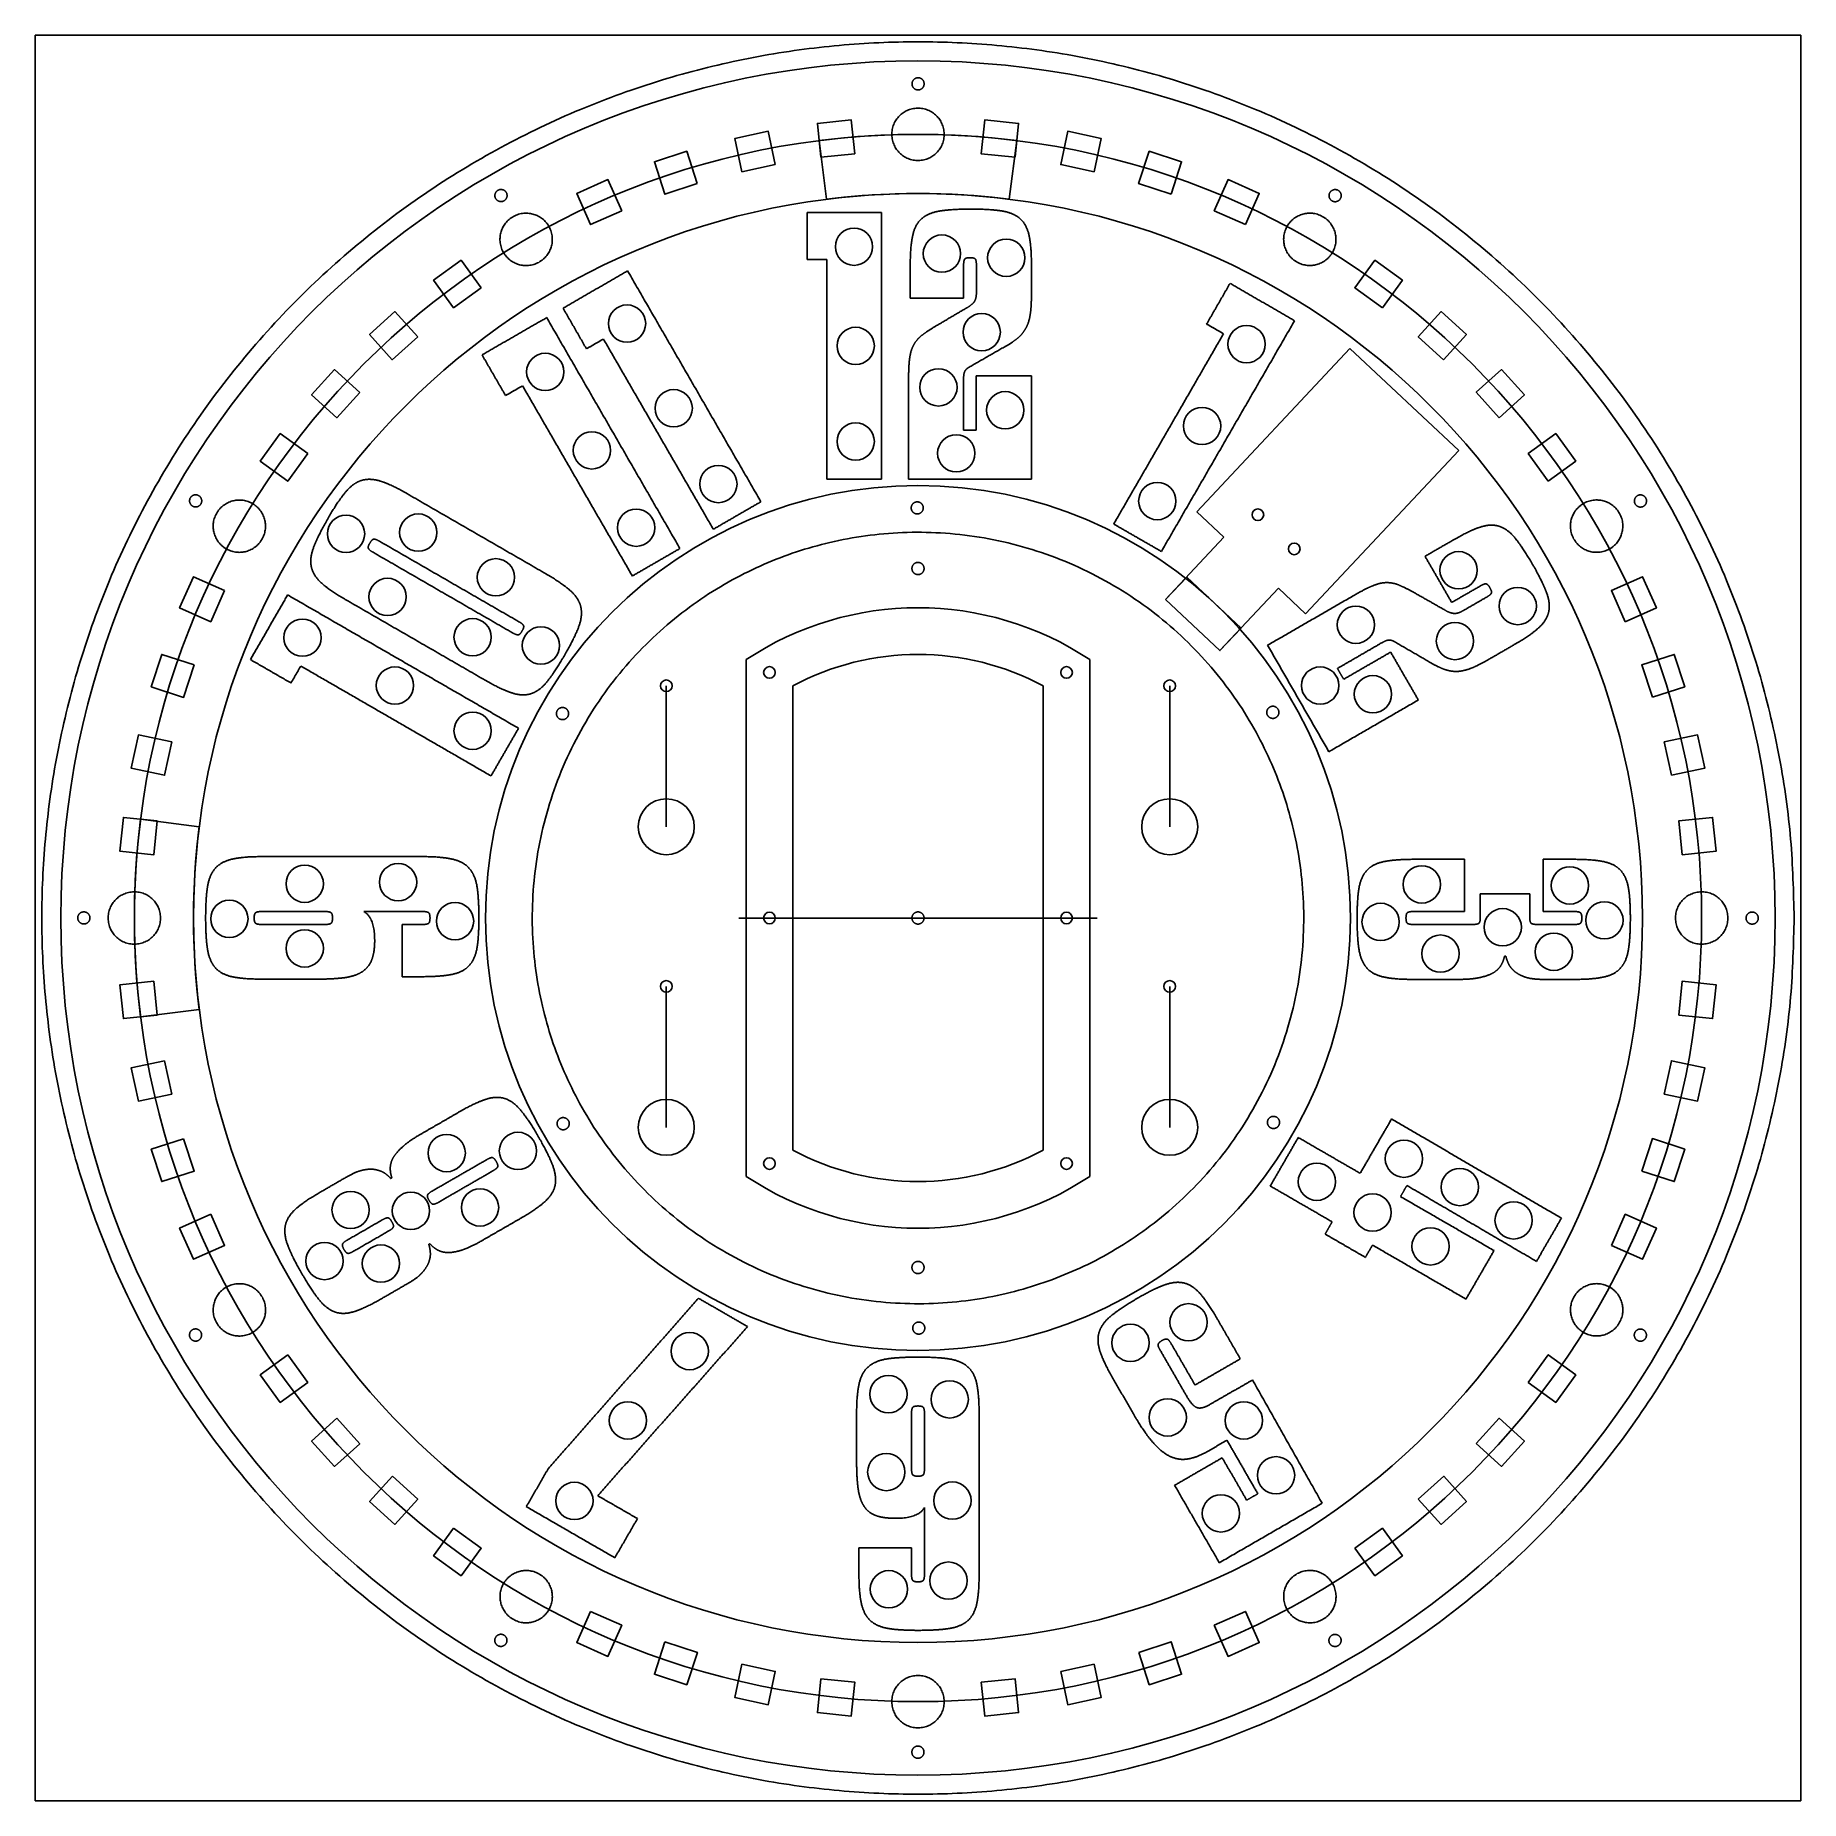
# Model space of a CAD drawing. Header units: inches. Extents: x -9.5 to 9.5, y -9.5 to 9.5.
import ezdxf

# ---------------------------------------------------------------- set-up
doc = ezdxf.new("R2010")
doc.units = ezdxf.units.IN
doc.header["$MEASUREMENT"] = 0
for name, color, linetype, true_color in [('Backside Pockets', 7, 'Continuous', 0xffffff), ('Cavities', 240, 'Continuous', 0xff0050), ('Clcokface', 18, 'Continuous', 0x000000), ('Number LED', 12, 'Continuous', 0xc80000), ('OuterLED', 18, 'Continuous', 0x000000), ('predrill', 96, 'Continuous', 0x007f00)]:
    doc.layers.add(name, color=color, linetype=linetype, true_color=true_color)

msp = doc.modelspace()

# ---------------------------------------------------------------- linework, layer by layer
at = {"layer": 'Backside Pockets'}
msp.add_lwpolyline([(-9.462, -9.462), (9.462, -9.462), (9.462, 9.462), (-9.462, 9.462)], close=True, dxfattribs=at)
for radius in [9.188, 8.4, 7.766, 4.636]:
    msp.add_circle((0, 0), radius, dxfattribs=at)
msp.add_rational_spline([(1.391, -3.894), (5.285, -2.503), (3.894, 1.391), (2.503, 5.285), (-1.391, 3.894), (-5.285, 2.503), (-3.894, -1.391), (-2.503, -5.285), (1.391, -3.894)], [1, 0.707106781187, 1, 0.707106781187, 1, 0.707106781187, 1, 0.707106781187, 1], degree=2, knots=[0, 0, 0, 6.223993, 6.223993, 12.447987, 12.447987, 18.67198, 18.67198, 24.895974, 24.895974, 24.895974], dxfattribs=at)
at = {"layer": 'Cavities'}
for p, q in [((4.629, 6.106), (2.988, 4.355)), ((5.796, 5.011), (4.629, 6.106)), ((4.155, 3.261), (5.796, 5.011)), ((2.988, 4.355), (3.279, 4.082)), ((3.279, 4.082), (2.653, 3.414)), ((2.653, 3.414), (3.237, 2.867)), ((3.237, 2.867), (3.863, 3.534)), ((3.863, 3.534), (4.155, 3.261)), ((-1.342, 2.487), (-1.342, -2.487)), ((1.342, -2.487), (1.342, 2.487)), ((1.921, 0), (-1.921, 0))]:
    msp.add_line(p, q, dxfattribs=at)
for points in [[(-0.98, 7.704), (-1.06, 8.333)], [(1.059, 8.333), (0.979, 7.704)], [(-1.842, 2.77), (-1.842, -2.77)], [(1.842, -2.77), (1.842, 2.77)], [(-2.698, 0.978), (-2.698, 2.489)], [(2.698, 0.978), (2.698, 2.489)], [(-8.333, 1.059), (-7.704, 0.979)], [(-2.698, -2.244), (-2.698, -0.733)], [(2.698, -2.244), (2.698, -0.733)], [(-7.704, -0.98), (-8.333, -1.06)]]:
    msp.add_lwpolyline(points, dxfattribs=at)
msp.add_lwpolyline([(2.653, 3.414), (3.237, 2.867), (3.463, 3.108), (2.88, 3.655)], close=True, dxfattribs=at)
for centre, radius in [((3.643, 4.323), 0.0625), ((4.033, 3.957), 0.0625), ((-1.592, 2.632), 0.0625), ((1.592, 2.632), 0.0625), ((-2.698, 2.489), 0.0625), ((2.698, 2.489), 0.0625), ((-2.698, 0.978), 0.3), ((2.698, 0.978), 0.3), ((-1.592, 0), 0.0625), ((1.592, 0), 0.0625), ((-2.698, -0.733), 0.0625), ((2.698, -0.733), 0.0625), ((-2.698, -2.244), 0.3), ((2.698, -2.244), 0.3), ((-1.592, -2.632), 0.0625), ((1.592, -2.632), 0.0625)]:
    msp.add_circle(centre, radius, dxfattribs=at)
for radius, start, end in [(8.4, 82.7582, 97.2497), (7.766, 82.7582, 97.2497), (3.326, 56.3765, 123.6235), (2.826, 61.6546, 118.3454), (8.4, 172.7562, 187.2477), (7.766, 172.7562, 187.2477), (2.826, 241.6546, 298.3454), (3.326, 236.3765, 303.6235)]:
    msp.add_arc((0, 0), radius, start, end, dxfattribs=at)
at = {"layer": 'Clcokface'}
for points, knots in [([(9.392, 0), (9.392, 9.392), (0, 9.392), (-9.392, 9.392), (-9.392, 0), (-9.392, -9.392), (0, -9.392), (9.392, -9.392), (9.392, 0)], [0, 0, 0, 14.137167, 14.137167, 28.274334, 28.274334, 42.411501, 42.411501, 56.548668, 56.548668, 56.548668]), ([(0.065, 3.746), (0.065, 3.681), (0, 3.681), (-0.065, 3.681), (-0.065, 3.746), (-0.065, 3.812), (0, 3.812), (0.065, 3.812), (0.065, 3.746)], [0, 0, 0, 0.0981748, 0.0981748, 0.1963495, 0.1963495, 0.2945243, 0.2945243, 0.3926991, 0.3926991, 0.3926991]), ([(0.065, 0), (0.065, 0.065), (0, 0.065), (-0.065, 0.065), (-0.065, 0), (-0.065, -0.065), (0, -0.065), (0.065, -0.065), (0.065, 0)], [0, 0, 0, 0.0981748, 0.0981748, 0.1963495, 0.1963495, 0.2945243, 0.2945243, 0.3926991, 0.3926991, 0.3926991]), ([(0.065, -3.746), (0.065, -3.681), (0, -3.681), (-0.065, -3.681), (-0.065, -3.746), (-0.065, -3.812), (0, -3.812), (0.065, -3.812), (0.065, -3.746)], [0, 0, 0, 0.0981748, 0.0981748, 0.1963495, 0.1963495, 0.2945243, 0.2945243, 0.3926991, 0.3926991, 0.3926991])]:
    msp.add_rational_spline(points, [1, 0.707106781187, 1, 0.707106781187, 1, 0.707106781187, 1, 0.707106781187, 1], degree=2, knots=knots, dxfattribs=at)
for points in [[(0.039, 7.496), (0.109, 7.559), (0.238, 7.579)], [(0.238, 7.579), (0.366, 7.599), (0.569, 7.599)], [(0.569, 7.599), (0.771, 7.599), (0.898, 7.579)], [(0.898, 7.579), (1.024, 7.559), (1.095, 7.496)], [(-1.189, 7.563), (-0.79, 7.563), (-0.39, 7.563)], [(-1.189, 7.06), (-1.189, 7.312), (-1.189, 7.563)], [(-0.39, 7.563), (-0.39, 6.134), (-0.39, 4.705)], [(-0.057, 7.315), (-0.032, 7.433), (0.039, 7.496)], [(1.095, 7.496), (1.165, 7.433), (1.191, 7.315)], [(-0.083, 6.999), (-0.083, 7.198), (-0.057, 7.315)], [(1.191, 7.315), (1.216, 7.198), (1.216, 6.999)], [(-0.979, 7.06), (-1.084, 7.06), (-1.189, 7.06)], [(-0.979, 4.705), (-0.979, 5.883), (-0.979, 7.06)], [(0.5, 7.062), (0.489, 7.046), (0.489, 6.999)], [(0.558, 7.078), (0.511, 7.078), (0.5, 7.062)], [(0.616, 7.062), (0.605, 7.078), (0.558, 7.078)], [(0.626, 6.999), (0.626, 7.046), (0.616, 7.062)], [(-3.805, 6.537), (-3.459, 6.737), (-3.113, 6.937)], [(-3.113, 6.937), (-2.398, 5.699), (-1.684, 4.462)], [(-0.083, 6.644), (-0.083, 6.822), (-0.083, 6.999)], [(0.489, 6.999), (0.489, 6.822), (0.489, 6.644)], [(0.626, 6.706), (0.626, 6.852), (0.626, 6.999)], [(1.216, 6.999), (1.216, 6.838), (1.216, 6.677)], [(0.489, 6.644), (0.203, 6.644), (-0.083, 6.644)], [(0.598, 6.599), (0.626, 6.633), (0.626, 6.706)], [(1.216, 6.677), (1.216, 6.554), (1.203, 6.471)], [(3.094, 6.367), (3.219, 6.585), (3.345, 6.803)], [(3.345, 6.803), (3.691, 6.603), (4.037, 6.403)], [(-4.673, 6.036), (-4.326, 6.236), (-3.98, 6.436)], [(-3.98, 6.436), (-3.266, 5.198), (-2.552, 3.961)], [(-3.554, 6.101), (-3.679, 6.319), (-3.805, 6.537)], [(0.189, 6.344), (0.352, 6.44), (0.514, 6.536)], [(0.514, 6.536), (0.569, 6.565), (0.598, 6.599)], [(1.203, 6.471), (1.191, 6.387), (1.158, 6.326)], [(-0.046, 6.143), (-0.014, 6.203), (0.042, 6.246)], [(0.042, 6.246), (0.098, 6.29), (0.189, 6.344)], [(1.158, 6.326), (1.126, 6.264), (1.07, 6.217)], [(2.098, 4.223), (2.687, 5.243), (3.275, 6.263)], [(4.037, 6.403), (3.323, 5.166), (2.609, 3.929)], [(3.275, 6.263), (3.184, 6.315), (3.094, 6.367)], [(-3.372, 6.206), (-3.463, 6.154), (-3.554, 6.101)], [(-2.194, 4.167), (-2.783, 5.187), (-3.372, 6.206)], [(-0.09, 5.997), (-0.079, 6.084), (-0.046, 6.143)], [(0.923, 6.12), (0.74, 6.015), (0.558, 5.91)], [(1.07, 6.217), (1.014, 6.17), (0.923, 6.12)], [(-4.421, 5.6), (-4.547, 5.818), (-4.673, 6.036)], [(-0.101, 5.772), (-0.101, 5.91), (-0.09, 5.997)], [(0.505, 5.866), (0.489, 5.841), (0.489, 5.787)], [(0.558, 5.91), (0.522, 5.892), (0.505, 5.866)], [(-4.239, 5.705), (-4.33, 5.653), (-4.421, 5.6)], [(-3.062, 3.666), (-3.651, 4.686), (-4.239, 5.705)], [(-0.101, 4.705), (-0.101, 5.239), (-0.101, 5.772)], [(0.489, 5.787), (0.489, 5.509), (0.489, 5.23)], [(0.623, 5.23), (0.623, 5.521), (0.623, 5.812)], [(0.623, 5.812), (0.919, 5.812), (1.216, 5.812)], [(1.216, 5.812), (1.216, 5.259), (1.216, 4.705)], [(0.489, 5.23), (0.556, 5.23), (0.623, 5.23)], [(-6.327, 4.28), (-6.226, 4.455), (-6.144, 4.556)], [(-6.144, 4.556), (-6.063, 4.657), (-5.972, 4.688)], [(-5.972, 4.688), (-5.881, 4.719), (-5.765, 4.684)], [(-5.765, 4.684), (-5.65, 4.649), (-5.478, 4.549)], [(-5.478, 4.549), (-4.731, 4.118), (-3.984, 3.687)], [(-0.39, 4.705), (-0.685, 4.705), (-0.979, 4.705)], [(1.216, 4.705), (0.558, 4.705), (-0.101, 4.705)], [(-1.684, 4.462), (-1.939, 4.315), (-2.194, 4.167)], [(-6.475, 3.983), (-6.428, 4.104), (-6.327, 4.28)], [(2.609, 3.929), (2.353, 4.076), (2.098, 4.223)], [(5.742, 4.054), (5.914, 4.154), (6.029, 4.191)], [(6.029, 4.191), (6.143, 4.228), (6.233, 4.198)], [(6.233, 4.198), (6.323, 4.169), (6.405, 4.067)], [(-6.504, 3.767), (-6.522, 3.862), (-6.475, 3.983)], [(-5.876, 4.019), (-5.9, 3.978), (-5.891, 3.961)], [(-5.833, 4.061), (-5.852, 4.06), (-5.876, 4.019)], [(-5.773, 4.039), (-5.813, 4.062), (-5.833, 4.061)], [(-4.278, 3.176), (-5.025, 3.607), (-5.773, 4.039)], [(5.435, 3.877), (5.588, 3.966), (5.742, 4.054)], [(6.405, 4.067), (6.486, 3.966), (6.588, 3.791)], [(-5.891, 3.961), (-5.882, 3.943), (-5.841, 3.92)], [(-5.841, 3.92), (-5.094, 3.488), (-4.347, 3.057)], [(-2.552, 3.961), (-2.807, 3.814), (-3.062, 3.666)], [(5.721, 3.382), (5.578, 3.63), (5.435, 3.877)], [(6.588, 3.791), (6.689, 3.615), (6.735, 3.496)], [(-6.396, 3.592), (-6.485, 3.673), (-6.504, 3.767)], [(-3.984, 3.687), (-3.811, 3.587), (-3.721, 3.504)], [(-7.156, 2.77), (-6.957, 3.116), (-6.757, 3.463)], [(-6.757, 3.463), (-5.519, 2.748), (-4.282, 2.034)], [(-6.134, 3.412), (-6.307, 3.512), (-6.396, 3.592)], [(-4.64, 2.549), (-5.387, 2.981), (-6.134, 3.412)], [(-3.721, 3.504), (-3.632, 3.421), (-3.613, 3.327)], [(3.747, 2.923), (4.209, 3.19), (4.671, 3.457)], [(4.671, 3.457), (4.79, 3.526), (4.871, 3.56)], [(4.871, 3.56), (4.951, 3.594), (5.019, 3.595)], [(5.019, 3.595), (5.087, 3.597), (5.153, 3.57)], [(5.153, 3.57), (5.218, 3.543), (5.311, 3.492)], [(5.311, 3.492), (5.475, 3.399), (5.639, 3.306)], [(6.028, 3.559), (5.874, 3.471), (5.721, 3.382)], [(5.843, 3.294), (5.969, 3.367), (6.096, 3.44)], [(6.088, 3.582), (6.068, 3.583), (6.028, 3.559)], [(6.131, 3.54), (6.108, 3.58), (6.088, 3.582)], [(6.096, 3.44), (6.137, 3.464), (6.146, 3.481)], [(6.146, 3.481), (6.154, 3.499), (6.131, 3.54)], [(6.735, 3.496), (6.781, 3.376), (6.761, 3.283)], [(-3.613, 3.327), (-3.594, 3.232), (-3.641, 3.111)], [(5.639, 3.306), (5.692, 3.273), (5.736, 3.266)], [(5.736, 3.266), (5.78, 3.258), (5.843, 3.294)], [(6.761, 3.283), (6.742, 3.191), (6.653, 3.11)], [(-4.347, 3.057), (-4.306, 3.034), (-4.287, 3.035)], [(-4.287, 3.035), (-4.267, 3.036), (-4.244, 3.077)], [(-4.229, 3.135), (-4.238, 3.153), (-4.278, 3.176)], [(-4.244, 3.077), (-4.22, 3.117), (-4.229, 3.135)], [(-3.641, 3.111), (-3.688, 2.99), (-3.79, 2.815)], [(6.653, 3.11), (6.563, 3.029), (6.391, 2.93)], [(4.405, 1.783), (4.076, 2.353), (3.747, 2.923)], [(4.978, 2.954), (4.737, 2.814), (4.496, 2.675)], [(4.563, 2.559), (4.815, 2.705), (5.067, 2.85)], [(5.055, 2.979), (5.025, 2.981), (4.978, 2.954)], [(5.119, 2.955), (5.085, 2.978), (5.055, 2.979)], [(5.067, 2.85), (5.215, 2.593), (5.364, 2.337)], [(5.483, 2.744), (5.301, 2.85), (5.119, 2.955)], [(6.391, 2.93), (6.252, 2.849), (6.112, 2.769)], [(-6.721, 2.519), (-6.939, 2.645), (-7.156, 2.77)], [(-6.616, 2.701), (-6.669, 2.61), (-6.721, 2.519)], [(-4.577, 1.523), (-5.596, 2.112), (-6.616, 2.701)], [(-3.79, 2.815), (-3.891, 2.639), (-3.972, 2.538)], [(4.496, 2.675), (4.529, 2.617), (4.563, 2.559)], [(5.641, 2.666), (5.573, 2.691), (5.483, 2.744)], [(5.78, 2.643), (5.71, 2.641), (5.641, 2.666)], [(5.928, 2.677), (5.849, 2.646), (5.78, 2.643)], [(6.112, 2.769), (6.006, 2.707), (5.928, 2.677)], [(-4.352, 2.412), (-4.468, 2.45), (-4.64, 2.549)], [(-3.972, 2.538), (-4.054, 2.436), (-4.145, 2.405)], [(-4.145, 2.405), (-4.236, 2.375), (-4.352, 2.412)], [(5.364, 2.337), (4.884, 2.06), (4.405, 1.783)], [(-4.282, 2.034), (-4.429, 1.779), (-4.577, 1.523)], [(-7.533, 0.532), (-7.47, 0.604), (-7.352, 0.631)], [(-7.352, 0.631), (-7.235, 0.658), (-7.036, 0.658)], [(-7.036, 0.658), (-6.173, 0.658), (-5.31, 0.658)], [(-5.31, 0.658), (-5.111, 0.658), (-4.992, 0.631)], [(-4.992, 0.631), (-4.873, 0.604), (-4.81, 0.532)], [(4.81, 0.508), (4.873, 0.579), (4.992, 0.604)], [(4.992, 0.604), (5.111, 0.629), (5.31, 0.629)], [(5.31, 0.629), (5.584, 0.629), (5.857, 0.629)], [(5.857, 0.629), (5.857, 0.349), (5.857, 0.069)], [(6.703, 0.069), (6.703, 0.349), (6.703, 0.629)], [(6.703, 0.629), (6.87, 0.629), (7.036, 0.629)], [(7.036, 0.629), (7.235, 0.629), (7.352, 0.604)], [(7.352, 0.604), (7.47, 0.579), (7.533, 0.508)], [(-7.617, 0.331), (-7.597, 0.459), (-7.533, 0.532)], [(-4.81, 0.532), (-4.746, 0.459), (-4.726, 0.331)], [(4.726, 0.315), (4.746, 0.438), (4.81, 0.508)], [(7.533, 0.508), (7.597, 0.438), (7.617, 0.315)], [(-7.636, 0), (-7.636, 0.202), (-7.617, 0.331)], [(-4.726, 0.331), (-4.707, 0.202), (-4.707, 0)], [(4.707, 0), (4.707, 0.192), (4.726, 0.315)], [(6.027, 0), (6.027, 0.13), (6.027, 0.26)], [(6.027, 0.26), (6.292, 0.26), (6.558, 0.26)], [(6.558, 0.26), (6.558, 0.13), (6.558, 0)], [(7.617, 0.315), (7.636, 0.192), (7.636, 0)], [(-7.617, -0.331), (-7.636, -0.203), (-7.636, 0)], [(-7.099, 0.058), (-7.116, 0.047), (-7.116, 0)], [(-7.116, 0), (-7.116, -0.047), (-7.099, -0.058)], [(-7.036, 0.069), (-7.083, 0.069), (-7.099, 0.058)], [(-6.356, 0.069), (-6.696, 0.069), (-7.036, 0.069)], [(-6.293, 0.058), (-6.309, 0.069), (-6.356, 0.069)], [(-6.276, 0), (-6.276, 0.047), (-6.293, 0.058)], [(-6.293, -0.058), (-6.276, -0.047), (-6.276, 0)], [(-5.31, 0.069), (-5.625, 0.069), (-5.94, 0.069)], [(-5.94, 0.069), (-5.824, 0.003), (-5.824, -0.239)], [(-5.247, 0.058), (-5.263, 0.069), (-5.31, 0.069)], [(-5.231, 0), (-5.231, 0.047), (-5.247, 0.058)], [(-5.247, -0.058), (-5.231, -0.047), (-5.231, 0)], [(5.247, 0.058), (5.231, 0.047), (5.231, 0)], [(5.31, 0.069), (5.263, 0.069), (5.247, 0.058)], [(5.857, 0.069), (5.584, 0.069), (5.31, 0.069)], [(7.036, 0.069), (6.87, 0.069), (6.703, 0.069)], [(7.099, 0.058), (7.083, 0.069), (7.036, 0.069)], [(7.116, 0), (7.116, 0.047), (7.099, 0.058)], [(-7.099, -0.058), (-7.083, -0.069), (-7.036, -0.069)], [(-7.036, -0.069), (-6.696, -0.069), (-6.356, -0.069)], [(-6.356, -0.069), (-6.309, -0.069), (-6.293, -0.058)], [(-5.528, -0.629), (-5.528, -0.349), (-5.528, -0.069)], [(-5.528, -0.069), (-5.419, -0.069), (-5.31, -0.069)], [(-5.31, -0.069), (-5.263, -0.069), (-5.247, -0.058)], [(-4.707, 0), (-4.707, -0.192), (-4.726, -0.315)], [(4.726, -0.331), (4.707, -0.203), (4.707, 0)], [(5.231, 0), (5.231, -0.047), (5.247, -0.058)], [(5.247, -0.058), (5.263, -0.069), (5.31, -0.069)], [(5.31, -0.069), (5.629, -0.069), (5.947, -0.069)], [(5.947, -0.069), (5.994, -0.069), (6.01, -0.058)], [(6.01, -0.058), (6.027, -0.047), (6.027, 0)], [(6.558, 0), (6.558, -0.047), (6.575, -0.058)], [(6.575, -0.058), (6.591, -0.069), (6.638, -0.069)], [(6.638, -0.069), (6.837, -0.069), (7.036, -0.069)], [(7.036, -0.069), (7.083, -0.069), (7.099, -0.058)], [(7.099, -0.058), (7.116, -0.047), (7.116, 0)], [(7.636, 0), (7.636, -0.203), (7.617, -0.331)], [(-7.533, -0.532), (-7.597, -0.46), (-7.617, -0.331)], [(-5.824, -0.239), (-5.824, -0.365), (-5.855, -0.447)], [(-4.726, -0.315), (-4.746, -0.438), (-4.81, -0.508)], [(4.808, -0.532), (4.746, -0.46), (4.726, -0.331)], [(7.617, -0.331), (7.597, -0.46), (7.535, -0.532)], [(-7.352, -0.63), (-7.47, -0.604), (-7.533, -0.532)], [(-5.855, -0.447), (-5.886, -0.528), (-5.956, -0.575)], [(-4.81, -0.508), (-4.873, -0.579), (-4.992, -0.604)], [(4.985, -0.631), (4.869, -0.604), (4.808, -0.532)], [(6.249, -0.508), (6.222, -0.554), (6.168, -0.586)], [(6.287, -0.409), (6.276, -0.463), (6.249, -0.508)], [(6.302, -0.409), (6.294, -0.409), (6.287, -0.409)], [(6.329, -0.488), (6.309, -0.445), (6.302, -0.409)], [(6.392, -0.57), (6.349, -0.532), (6.329, -0.488)], [(7.535, -0.532), (7.474, -0.604), (7.358, -0.631)], [(-7.036, -0.655), (-7.235, -0.655), (-7.352, -0.63)], [(-6.428, -0.655), (-6.732, -0.655), (-7.036, -0.655)], [(-6.142, -0.639), (-6.258, -0.655), (-6.428, -0.655)], [(-5.956, -0.575), (-6.027, -0.622), (-6.142, -0.639)], [(-5.31, -0.629), (-5.419, -0.629), (-5.528, -0.629)], [(-4.992, -0.604), (-5.111, -0.629), (-5.31, -0.629)], [(5.292, -0.658), (5.101, -0.658), (4.985, -0.631)], [(5.799, -0.658), (5.546, -0.658), (5.292, -0.658)], [(6.023, -0.638), (5.933, -0.658), (5.799, -0.658)], [(6.168, -0.586), (6.114, -0.619), (6.023, -0.638)], [(6.508, -0.633), (6.435, -0.608), (6.392, -0.57)], [(6.692, -0.658), (6.58, -0.658), (6.508, -0.633)], [(7.054, -0.658), (6.873, -0.658), (6.692, -0.658)], [(7.358, -0.631), (7.242, -0.658), (7.054, -0.658)], [(-5.342, -2.324), (-5.123, -2.198), (-4.904, -2.071)], [(-4.904, -2.071), (-4.738, -1.975), (-4.624, -1.941)], [(-4.624, -1.941), (-4.51, -1.906), (-4.421, -1.938)], [(-4.421, -1.938), (-4.331, -1.97), (-4.25, -2.071)], [(-4.25, -2.071), (-4.168, -2.173), (-4.067, -2.348)], [(4.74, -2.737), (4.908, -2.445), (5.077, -2.154)], [(5.077, -2.154), (5.987, -2.686), (6.897, -3.218)], [(-5.626, -2.571), (-5.595, -2.516), (-5.526, -2.454)], [(-5.526, -2.454), (-5.458, -2.391), (-5.342, -2.324)], [(-4.067, -2.348), (-3.966, -2.523), (-3.919, -2.645)], [(3.776, -2.873), (3.926, -2.613), (4.076, -2.353)], [(4.076, -2.353), (4.408, -2.545), (4.74, -2.737)], [(-5.657, -2.679), (-5.656, -2.626), (-5.626, -2.571)], [(-4.624, -2.591), (-4.916, -2.759), (-5.207, -2.927)], [(-4.564, -2.568), (-4.584, -2.567), (-4.624, -2.591)], [(-4.521, -2.61), (-4.545, -2.57), (-4.564, -2.568)], [(-4.506, -2.669), (-4.498, -2.651), (-4.521, -2.61)], [(-3.919, -2.645), (-3.872, -2.766), (-3.889, -2.859)], [(-6.429, -2.952), (-6.273, -2.861), (-6.116, -2.771)], [(-6.116, -2.771), (-6.019, -2.715), (-5.943, -2.701)], [(-5.943, -2.701), (-5.868, -2.686), (-5.812, -2.698)], [(-5.812, -2.698), (-5.755, -2.709), (-5.716, -2.736)], [(-5.716, -2.736), (-5.677, -2.764), (-5.653, -2.791)], [(-5.64, -2.784), (-5.658, -2.732), (-5.657, -2.679)], [(-5.653, -2.791), (-5.647, -2.788), (-5.64, -2.784)], [(-5.138, -3.046), (-4.847, -2.878), (-4.556, -2.71)], [(-4.556, -2.71), (-4.515, -2.686), (-4.506, -2.669)], [(-6.679, -3.127), (-6.592, -3.046), (-6.429, -2.952)], [(-5.257, -2.968), (-5.265, -2.986), (-5.242, -3.026)], [(-5.207, -2.927), (-5.248, -2.95), (-5.257, -2.968)], [(-5.242, -3.026), (-5.218, -3.067), (-5.199, -3.068)], [(-3.889, -2.859), (-3.906, -2.952), (-3.993, -3.034)], [(4.44, -3.257), (4.108, -3.065), (3.776, -2.873)], [(5.241, -2.867), (5.207, -2.927), (5.172, -2.986)], [(5.172, -2.986), (5.673, -3.276), (6.175, -3.565)], [(6.63, -3.681), (5.935, -3.274), (5.241, -2.867)], [(-6.783, -3.302), (-6.765, -3.208), (-6.679, -3.127)], [(-5.683, -3.214), (-5.702, -3.213), (-5.743, -3.236)], [(-5.64, -3.256), (-5.663, -3.215), (-5.683, -3.214)], [(-5.199, -3.068), (-5.179, -3.07), (-5.138, -3.046)], [(-4.245, -3.211), (-4.465, -3.338), (-4.684, -3.464)], [(-3.993, -3.034), (-4.079, -3.115), (-4.245, -3.211)], [(-6.753, -3.516), (-6.8, -3.395), (-6.783, -3.302)], [(-5.743, -3.236), (-5.931, -3.345), (-6.119, -3.453)], [(-6.05, -3.572), (-5.862, -3.464), (-5.674, -3.355)], [(-5.674, -3.355), (-5.633, -3.332), (-5.625, -3.314)], [(-5.625, -3.314), (-5.616, -3.297), (-5.64, -3.256)], [(4.364, -3.388), (4.402, -3.322), (4.44, -3.257)], [(4.796, -3.638), (4.58, -3.513), (4.364, -3.388)], [(6.897, -3.218), (6.763, -3.45), (6.63, -3.681)], [(-6.604, -3.813), (-6.706, -3.638), (-6.753, -3.516)], [(-6.168, -3.494), (-6.177, -3.512), (-6.153, -3.553)], [(-6.119, -3.453), (-6.159, -3.477), (-6.168, -3.494)], [(-6.153, -3.553), (-6.13, -3.593), (-6.11, -3.595)], [(-6.11, -3.595), (-6.091, -3.596), (-6.05, -3.572)], [(-5.232, -3.492), (-5.238, -3.496), (-5.244, -3.499)], [(-5.244, -3.499), (-5.232, -3.534), (-5.228, -3.582)], [(-5.228, -3.582), (-5.223, -3.63), (-5.242, -3.684)], [(-5.149, -3.559), (-5.195, -3.534), (-5.232, -3.492)], [(-5.04, -3.586), (-5.103, -3.585), (-5.149, -3.559)], [(-4.888, -3.559), (-4.976, -3.587), (-5.04, -3.586)], [(-4.684, -3.464), (-4.8, -3.531), (-4.888, -3.559)], [(4.872, -3.506), (4.834, -3.572), (4.796, -3.638)], [(5.874, -4.085), (5.373, -3.796), (4.872, -3.506)], [(6.175, -3.565), (6.025, -3.825), (5.874, -4.085)], [(-5.242, -3.684), (-5.261, -3.739), (-5.311, -3.797)], [(-6.422, -4.09), (-6.503, -3.988), (-6.604, -3.813)], [(-5.458, -3.911), (-5.614, -4.002), (-5.771, -4.092)], [(-5.311, -3.797), (-5.36, -3.855), (-5.458, -3.911)], [(2.353, -4.076), (2.519, -3.98), (2.636, -3.936)], [(2.636, -3.936), (2.752, -3.892), (2.845, -3.911)], [(2.845, -3.911), (2.938, -3.931), (3.019, -4.021)], [(-6.251, -4.223), (-6.34, -4.191), (-6.422, -4.09)], [(-5.771, -4.092), (-5.934, -4.186), (-6.048, -4.22)], [(-3.962, -5.9), (-3.157, -4.988), (-2.353, -4.076)], [(-2.353, -4.076), (-2.09, -4.228), (-1.827, -4.38)], [(2.077, -4.259), (2.178, -4.177), (2.353, -4.076)], [(3.019, -4.021), (3.101, -4.112), (3.2, -4.284)], [(-6.048, -4.22), (-6.161, -4.255), (-6.251, -4.223)], [(1.944, -4.431), (1.975, -4.34), (2.077, -4.259)], [(3.2, -4.284), (3.328, -4.505), (3.455, -4.726)], [(-1.827, -4.38), (-2.63, -5.286), (-3.433, -6.193)], [(1.949, -4.639), (1.913, -4.522), (1.944, -4.431)], [(2.615, -4.53), (2.575, -4.554), (2.573, -4.573)], [(2.674, -4.515), (2.656, -4.507), (2.615, -4.53)], [(2.715, -4.565), (2.691, -4.524), (2.674, -4.515)], [(-0.532, -4.81), (-0.459, -4.746), (-0.331, -4.726)], [(-0.331, -4.726), (-0.202, -4.707), (0, -4.707)], [(0, -4.707), (0.203, -4.707), (0.331, -4.726)], [(0.331, -4.726), (0.46, -4.746), (0.532, -4.81)], [(2.085, -4.928), (1.986, -4.756), (1.949, -4.639)], [(2.573, -4.573), (2.572, -4.593), (2.596, -4.633)], [(2.596, -4.633), (2.739, -4.881), (2.881, -5.128)], [(2.97, -5.006), (2.842, -4.785), (2.715, -4.565)], [(3.455, -4.726), (3.213, -4.866), (2.97, -5.006)], [(-0.631, -4.992), (-0.604, -4.873), (-0.532, -4.81)], [(0.532, -4.81), (0.604, -4.873), (0.63, -4.992)], [(-0.658, -5.31), (-0.658, -5.111), (-0.631, -4.992)], [(0.63, -4.992), (0.655, -5.111), (0.655, -5.31)], [(2.317, -5.329), (2.201, -5.129), (2.085, -4.928)], [(3.125, -5.217), (3.355, -5.085), (3.586, -4.952)], [(3.586, -4.952), (3.959, -5.613), (4.332, -6.274)], [(-0.058, -5.247), (-0.069, -5.263), (-0.069, -5.31)], [(0, -5.231), (-0.047, -5.231), (-0.058, -5.247)], [(0.058, -5.247), (0.047, -5.231), (0, -5.231)], [(0.069, -5.31), (0.069, -5.263), (0.058, -5.247)], [(2.881, -5.128), (2.938, -5.226), (2.987, -5.247)], [(2.987, -5.247), (3.037, -5.268), (3.125, -5.217)], [(-0.658, -5.831), (-0.658, -5.571), (-0.658, -5.31)], [(-0.069, -5.31), (-0.069, -5.607), (-0.069, -5.904)], [(0.069, -5.904), (0.069, -5.607), (0.069, -5.31)], [(0.655, -5.31), (0.655, -6.173), (0.655, -7.036)], [(2.516, -5.619), (2.422, -5.511), (2.317, -5.329)], [(2.704, -5.772), (2.609, -5.728), (2.516, -5.619)], [(3.312, -5.598), (3.211, -5.656), (3.111, -5.714)], [(3.643, -6.172), (3.477, -5.885), (3.312, -5.598)], [(-0.642, -6.117), (-0.658, -6.001), (-0.658, -5.831)], [(2.897, -5.798), (2.798, -5.816), (2.704, -5.772)], [(2.751, -6.081), (3.006, -5.934), (3.261, -5.786)], [(3.111, -5.714), (2.995, -5.781), (2.897, -5.798)], [(3.261, -5.786), (3.392, -6.013), (3.523, -6.24)], [(-4.199, -6.31), (-4.08, -6.105), (-3.962, -5.9)], [(-0.069, -5.904), (-0.069, -5.951), (-0.058, -5.967)], [(-0.058, -5.967), (-0.047, -5.983), (0, -5.983)], [(0, -5.983), (0.047, -5.983), (0.058, -5.967)], [(0.058, -5.967), (0.069, -5.951), (0.069, -5.904)], [(-3.433, -6.193), (-3.22, -6.315), (-3.007, -6.438)], [(-0.58, -6.303), (-0.626, -6.233), (-0.642, -6.117)], [(3.23, -6.911), (2.99, -6.496), (2.751, -6.081)], [(3.523, -6.24), (3.583, -6.206), (3.643, -6.172)], [(-3.25, -6.858), (-3.724, -6.584), (-4.199, -6.31)], [(-0.454, -6.405), (-0.535, -6.374), (-0.58, -6.303)], [(-0.242, -6.435), (-0.373, -6.435), (-0.454, -6.405)], [(0.069, -6.32), (0.004, -6.435), (-0.242, -6.435)], [(0.069, -7.036), (0.069, -6.678), (0.069, -6.32)], [(4.332, -6.274), (3.781, -6.593), (3.23, -6.911)], [(-3.007, -6.438), (-3.128, -6.648), (-3.25, -6.858)], [(-0.633, -7.036), (-0.633, -6.893), (-0.633, -6.75)], [(-0.633, -6.75), (-0.351, -6.75), (-0.069, -6.75)], [(-0.069, -6.75), (-0.069, -6.893), (-0.069, -7.036)], [(-0.606, -7.352), (-0.633, -7.235), (-0.633, -7.036)], [(-0.069, -7.036), (-0.069, -7.083), (-0.058, -7.099)], [(-0.058, -7.099), (-0.047, -7.116), (0, -7.116)], [(0, -7.116), (0.047, -7.116), (0.058, -7.099)], [(0.058, -7.099), (0.069, -7.083), (0.069, -7.036)], [(0.655, -7.036), (0.655, -7.235), (0.63, -7.352)], [(-0.508, -7.533), (-0.579, -7.47), (-0.606, -7.352)], [(0.63, -7.352), (0.604, -7.47), (0.532, -7.533)], [(-0.315, -7.617), (-0.438, -7.597), (-0.508, -7.533)], [(0.532, -7.533), (0.46, -7.597), (0.331, -7.617)], [(0, -7.636), (-0.192, -7.636), (-0.315, -7.617)], [(0.331, -7.617), (0.203, -7.636), (0, -7.636)]]:
    msp.add_open_spline(points, degree=2, dxfattribs=at)
at = {"layer": 'Number LED'}
for centre in [(-0.686, 7.196), (0.256, 7.122), (0.946, 7.077), (-3.119, 6.372), (0.683, 6.28), (-0.668, 6.133), (3.522, 6.151), (-3.996, 5.854), (0.219, 5.688), (-2.619, 5.464), (0.935, 5.443), (-0.668, 5.108), (3.045, 5.274), (-3.496, 5.013), (0.41, 4.981), (-2.14, 4.652), (2.565, 4.469), (-3.021, 4.184), (-6.131, 4.118), (-5.357, 4.132), (-4.525, 3.652), (5.795, 3.728), (-5.686, 3.442), (6.429, 3.344), (4.694, 3.143), (-6.598, 3.005), (-4.774, 3.01), (-4.042, 2.921), (5.756, 2.969), (-5.607, 2.492), (4.311, 2.492), (4.876, 2.399), (-4.774, 2.007), (-5.573, 0.384), (-6.574, 0.367), (5.401, 0.36), (6.988, 0.349), (-7.382, -0.009), (-4.963, -0.034), (4.959, -0.042), (6.268, -0.099), (7.358, -0.025), (-6.574, -0.326), (5.601, -0.382), (6.816, -0.362), (-5.052, -2.52), (-4.288, -2.497), (5.209, -2.58), (4.276, -2.827), (5.808, -2.884), (-6.082, -3.13), (-5.436, -3.139), (-4.695, -3.103), (4.873, -3.157), (6.385, -3.241), (5.494, -3.52), (-6.362, -3.677), (-5.757, -3.704), (2.9, -4.334), (-2.447, -4.643), (2.278, -4.554), (-0.317, -5.104), (0.34, -5.16), (-3.11, -5.386), (2.677, -5.354), (3.493, -5.386), (-0.34, -5.939), (3.838, -5.974), (-3.683, -6.248), (0.369, -6.245), (3.247, -6.382), (-0.312, -7.195), (0.327, -7.103)]:
    msp.add_circle(centre, 0.2, dxfattribs=at)
at = {"layer": 'OuterLED'}
for points in [[(-0.678, 8.192), (-0.716, 8.555), (-1.079, 8.517), (-1.041, 8.154)], [(1.04, 8.154), (1.079, 8.517), (0.715, 8.555), (0.677, 8.192)], [(-1.53, 8.076), (-1.606, 8.433), (-1.963, 8.357), (-1.887, 8)], [(1.887, 8), (1.963, 8.357), (1.606, 8.433), (1.53, 8.076)], [(-2.366, 7.872), (-2.479, 8.219), (-2.826, 8.106), (-2.713, 7.759)], [(2.713, 7.759), (2.826, 8.107), (2.478, 8.219), (2.365, 7.872)], [(-3.176, 7.581), (-3.324, 7.915), (-3.658, 7.767), (-3.51, 7.433)], [(3.509, 7.433), (3.658, 7.767), (3.324, 7.915), (3.175, 7.582)], [(-4.683, 6.755), (-4.897, 7.051), (-5.193, 6.836), (-4.978, 6.541)], [(4.978, 6.541), (5.192, 6.837), (4.897, 7.051), (4.682, 6.756)], [(-5.363, 6.229), (-5.608, 6.5), (-5.879, 6.256), (-5.635, 5.985)], [(5.634, 5.985), (5.879, 6.256), (5.607, 6.501), (5.363, 6.229)], [(-5.985, 5.634), (-6.256, 5.879), (-6.501, 5.607), (-6.229, 5.363)], [(6.229, 5.363), (6.5, 5.608), (6.256, 5.879), (5.985, 5.635)], [(-6.541, 4.978), (-6.837, 5.192), (-7.051, 4.897), (-6.756, 4.682)], [(6.755, 4.683), (7.051, 4.897), (6.836, 5.193), (6.541, 4.978)], [(-7.433, 3.509), (-7.767, 3.658), (-7.915, 3.324), (-7.582, 3.175)], [(7.581, 3.176), (7.915, 3.324), (7.767, 3.658), (7.433, 3.51)], [(-7.759, 2.713), (-8.107, 2.826), (-8.219, 2.478), (-7.872, 2.365)], [(7.872, 2.366), (8.219, 2.479), (8.106, 2.826), (7.759, 2.713)], [(-8, 1.887), (-8.357, 1.963), (-8.433, 1.606), (-8.076, 1.53)], [(8.076, 1.53), (8.433, 1.606), (8.357, 1.963), (8, 1.887)], [(-8.154, 1.04), (-8.517, 1.079), (-8.555, 0.715), (-8.192, 0.677)], [(8.192, 0.678), (8.555, 0.716), (8.517, 1.079), (8.154, 1.041)], [(-8.192, -0.678), (-8.555, -0.716), (-8.517, -1.079), (-8.154, -1.041)], [(8.154, -1.04), (8.517, -1.079), (8.555, -0.715), (8.192, -0.677)], [(-8.076, -1.53), (-8.433, -1.606), (-8.357, -1.963), (-8, -1.887)], [(8, -1.887), (8.357, -1.963), (8.433, -1.606), (8.076, -1.53)], [(-7.872, -2.366), (-8.219, -2.479), (-8.106, -2.826), (-7.759, -2.713)], [(7.759, -2.713), (8.107, -2.826), (8.219, -2.478), (7.872, -2.365)], [(-7.581, -3.176), (-7.915, -3.324), (-7.767, -3.658), (-7.433, -3.51)], [(7.433, -3.509), (7.767, -3.658), (7.915, -3.324), (7.582, -3.175)], [(-6.755, -4.683), (-7.051, -4.897), (-6.836, -5.193), (-6.541, -4.978)], [(6.541, -4.978), (6.837, -5.192), (7.051, -4.897), (6.756, -4.682)], [(-6.229, -5.363), (-6.5, -5.608), (-6.256, -5.879), (-5.985, -5.635)], [(5.985, -5.634), (6.256, -5.879), (6.501, -5.607), (6.229, -5.363)], [(-5.634, -5.985), (-5.879, -6.256), (-5.607, -6.501), (-5.363, -6.229)], [(5.363, -6.229), (5.608, -6.5), (5.879, -6.256), (5.635, -5.985)], [(-4.978, -6.541), (-5.192, -6.837), (-4.897, -7.051), (-4.682, -6.756)], [(4.683, -6.755), (4.897, -7.051), (5.193, -6.836), (4.978, -6.541)], [(-3.509, -7.433), (-3.658, -7.767), (-3.324, -7.915), (-3.175, -7.582)], [(3.176, -7.581), (3.324, -7.915), (3.658, -7.767), (3.51, -7.433)], [(-2.713, -7.759), (-2.826, -8.107), (-2.478, -8.219), (-2.365, -7.872)], [(2.366, -7.872), (2.479, -8.219), (2.826, -8.106), (2.713, -7.759)], [(-1.887, -8), (-1.963, -8.357), (-1.606, -8.433), (-1.53, -8.076)], [(1.53, -8.076), (1.606, -8.433), (1.963, -8.357), (1.887, -8)], [(-1.04, -8.154), (-1.079, -8.517), (-0.715, -8.555), (-0.677, -8.192)], [(0.678, -8.192), (0.716, -8.555), (1.079, -8.517), (1.041, -8.154)]]:
    msp.add_lwpolyline(points, close=True, dxfattribs=at)
for points in [[(0.222, 8.572), (0.051, 8.794), (-0.171, 8.623), (-0.394, 8.452), (-0.222, 8.229), (-0.051, 8.007), (0.171, 8.178), (0.394, 8.349), (0.222, 8.572)], [(-4.093, 7.534), (-4.353, 7.641), (-4.46, 7.382), (-4.567, 7.122), (-4.307, 7.015), (-4.048, 6.908), (-3.941, 7.168), (-3.834, 7.427), (-4.093, 7.534)], [(4.478, 7.312), (4.441, 7.59), (4.163, 7.553), (3.885, 7.516), (3.922, 7.238), (3.959, 6.96), (4.237, 6.997), (4.515, 7.034), (4.478, 7.312)], [(-7.312, 4.478), (-7.59, 4.441), (-7.553, 4.163), (-7.516, 3.885), (-7.238, 3.922), (-6.96, 3.959), (-6.997, 4.237), (-7.034, 4.515), (-7.312, 4.478)], [(7.534, 4.093), (7.641, 4.353), (7.382, 4.46), (7.122, 4.567), (7.015, 4.307), (6.908, 4.048), (7.168, 3.941), (7.427, 3.834), (7.534, 4.093)], [(-8.572, 0.222), (-8.794, 0.051), (-8.623, -0.171), (-8.452, -0.394), (-8.229, -0.222), (-8.007, -0.051), (-8.178, 0.171), (-8.349, 0.394), (-8.572, 0.222)], [(8.572, -0.222), (8.794, -0.051), (8.623, 0.171), (8.452, 0.394), (8.229, 0.222), (8.007, 0.051), (8.178, -0.171), (8.349, -0.394), (8.572, -0.222)], [(-7.534, -4.093), (-7.641, -4.353), (-7.382, -4.46), (-7.122, -4.567), (-7.015, -4.307), (-6.908, -4.048), (-7.168, -3.941), (-7.427, -3.834), (-7.534, -4.093)], [(7.312, -4.478), (7.59, -4.441), (7.553, -4.163), (7.516, -3.885), (7.238, -3.922), (6.96, -3.959), (6.997, -4.237), (7.034, -4.515), (7.312, -4.478)], [(-4.478, -7.312), (-4.441, -7.59), (-4.163, -7.553), (-3.885, -7.516), (-3.922, -7.238), (-3.959, -6.96), (-4.237, -6.997), (-4.515, -7.034), (-4.478, -7.312)], [(4.093, -7.534), (4.353, -7.641), (4.46, -7.382), (4.567, -7.122), (4.307, -7.015), (4.048, -6.908), (3.941, -7.168), (3.834, -7.427), (4.093, -7.534)], [(-0.222, -8.572), (-0.051, -8.794), (0.171, -8.623), (0.394, -8.452), (0.222, -8.229), (0.051, -8.007), (-0.171, -8.178), (-0.394, -8.349), (-0.222, -8.572)]]:
    msp.add_rational_spline(points, [1, 0.707106781187, 1, 0.707106781187, 1, 0.707106781187, 1, 0.707106781187, 1], degree=2, knots=[0, 0, 0, 0.422548, 0.422548, 0.845096, 0.845096, 1.267643, 1.267643, 1.690191, 1.690191, 1.690191], dxfattribs=at)
at = {"layer": 'predrill'}
for points in [[(0.066, 8.942), (0.066, 9.007), (0.001, 9.007), (-0.064, 9.007), (-0.064, 8.942), (-0.065, 8.877), (0.001, 8.876), (0.066, 8.876), (0.066, 8.942)], [(-4.413, 7.777), (-4.446, 7.833), (-4.503, 7.801), (-4.559, 7.768), (-4.527, 7.712), (-4.494, 7.655), (-4.438, 7.688), (-4.381, 7.72), (-4.413, 7.777)], [(4.528, 7.711), (4.561, 7.767), (4.504, 7.8), (4.448, 7.832), (4.415, 7.776), (4.382, 7.72), (4.439, 7.687), (4.495, 7.654), (4.528, 7.711)], [(-7.711, 4.528), (-7.767, 4.561), (-7.8, 4.504), (-7.832, 4.448), (-7.776, 4.415), (-7.72, 4.382), (-7.687, 4.439), (-7.654, 4.495), (-7.711, 4.528)], [(0.057, 4.396), (0.057, 4.461), (-0.008, 4.461), (-0.073, 4.461), (-0.073, 4.396), (-0.073, 4.331), (-0.008, 4.331), (0.057, 4.331), (0.057, 4.396)], [(7.777, 4.413), (7.833, 4.446), (7.801, 4.503), (7.768, 4.559), (7.712, 4.527), (7.655, 4.494), (7.688, 4.438), (7.72, 4.381), (7.777, 4.413)], [(-3.778, 2.248), (-3.835, 2.28), (-3.867, 2.224), (-3.9, 2.167), (-3.844, 2.135), (-3.787, 2.102), (-3.754, 2.159), (-3.722, 2.215), (-3.778, 2.248)], [(3.836, 2.148), (3.892, 2.181), (3.86, 2.237), (3.827, 2.294), (3.771, 2.261), (3.714, 2.229), (3.747, 2.172), (3.779, 2.116), (3.836, 2.148)], [(-8.942, 0.066), (-9.007, 0.066), (-9.007, 0.001), (-9.007, -0.064), (-8.942, -0.064), (-8.877, -0.065), (-8.876, 0.001), (-8.876, 0.066), (-8.942, 0.066)], [(8.942, -0.066), (9.007, -0.066), (9.007, -0.001), (9.007, 0.064), (8.942, 0.064), (8.877, 0.065), (8.876, -0.001), (8.876, -0.066), (8.942, -0.066)], [(-3.836, -2.148), (-3.892, -2.181), (-3.86, -2.237), (-3.827, -2.294), (-3.771, -2.261), (-3.714, -2.229), (-3.747, -2.172), (-3.779, -2.116), (-3.836, -2.148)], [(3.778, -2.248), (3.835, -2.28), (3.867, -2.224), (3.9, -2.167), (3.844, -2.135), (3.787, -2.102), (3.754, -2.159), (3.722, -2.215), (3.778, -2.248)], [(-0.057, -4.396), (-0.057, -4.461), (0.008, -4.461), (0.073, -4.461), (0.073, -4.396), (0.073, -4.331), (0.008, -4.331), (-0.057, -4.331), (-0.057, -4.396)], [(-7.777, -4.413), (-7.833, -4.446), (-7.801, -4.503), (-7.768, -4.559), (-7.712, -4.527), (-7.655, -4.494), (-7.688, -4.438), (-7.72, -4.381), (-7.777, -4.413)], [(7.711, -4.528), (7.767, -4.561), (7.8, -4.504), (7.832, -4.448), (7.776, -4.415), (7.72, -4.382), (7.687, -4.439), (7.654, -4.495), (7.711, -4.528)], [(-4.528, -7.711), (-4.561, -7.767), (-4.504, -7.8), (-4.448, -7.832), (-4.415, -7.776), (-4.382, -7.72), (-4.439, -7.687), (-4.495, -7.654), (-4.528, -7.711)], [(4.413, -7.777), (4.446, -7.833), (4.503, -7.801), (4.559, -7.768), (4.527, -7.712), (4.494, -7.655), (4.438, -7.688), (4.381, -7.72), (4.413, -7.777)], [(-0.066, -8.942), (-0.066, -9.007), (-0.001, -9.007), (0.064, -9.007), (0.064, -8.942), (0.065, -8.877), (-0.001, -8.876), (-0.066, -8.876), (-0.066, -8.942)]]:
    msp.add_rational_spline(points, [1, 0.707106781187, 1, 0.707106781187, 1, 0.707106781187, 1, 0.707106781187, 1], degree=2, knots=[0, 0, 0, 0.0981748, 0.0981748, 0.1963495, 0.1963495, 0.2945243, 0.2945243, 0.3926991, 0.3926991, 0.3926991], dxfattribs=at)

doc.saveas('drawing.dxf')
